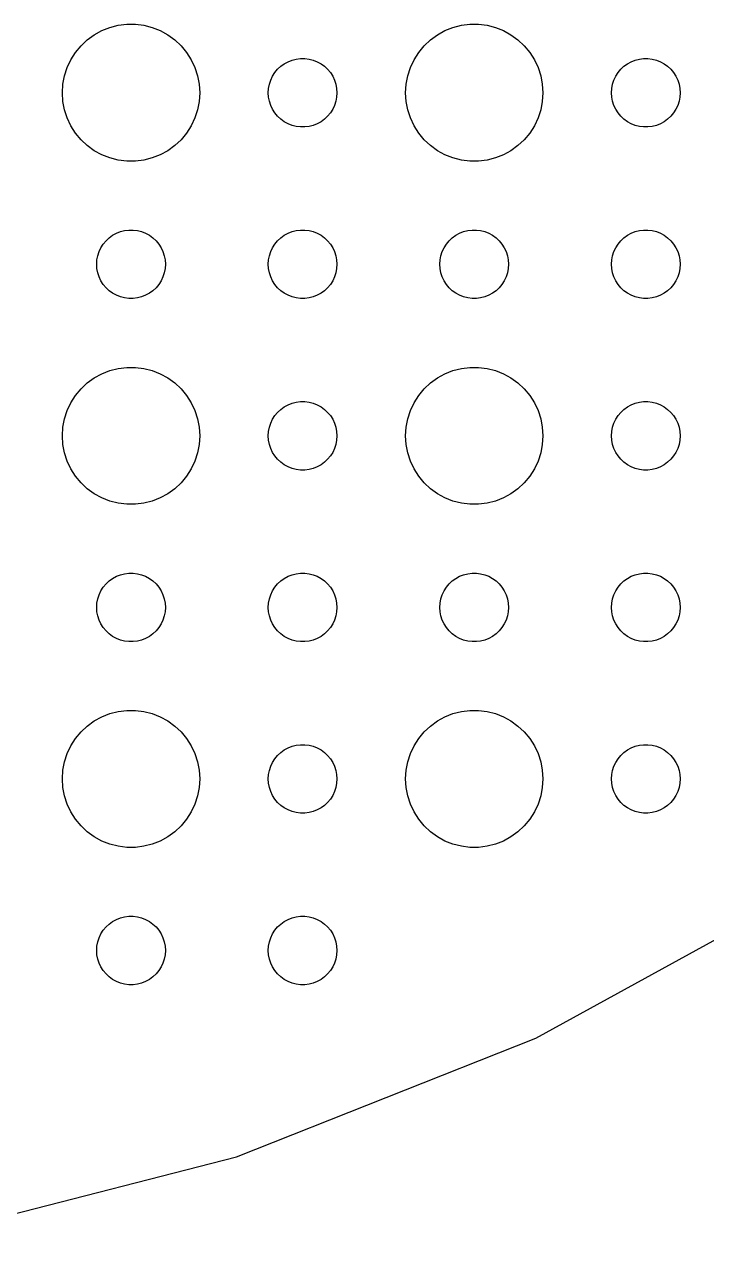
# Model space of a CAD drawing. Header units: metres. Extents: x -112 to 112, y -112 to 112.
# Drawn here: x 25.3 to 55.2, y -110 to -57 of the extents above; entities that cross this region are included whole.
import ezdxf

# ---------------------------------------------------------------- set-up
doc = ezdxf.new("R2010")
doc.units = ezdxf.units.M

msp = doc.modelspace()

# ---------------------------------------------------------------- linework, layer by layer
for p, q in [((28.7227, -57.2855), (29.0729, -57.1468)), ((29.0729, -57.1468), (29.4379, -57.0531)), ((29.4379, -57.0531), (29.8116, -57.0059)), ((29.8116, -57.0059), (30.1884, -57.0059)), ((30.1884, -57.0059), (30.5621, -57.0531)), ((30.5621, -57.0531), (30.927, -57.1468)), ((30.927, -57.1468), (31.2773, -57.2855)), ((43.7227, -57.2855), (44.0729, -57.1468)), ((44.0729, -57.1468), (44.4379, -57.0531)), ((44.4379, -57.0531), (44.8116, -57.0059)), ((44.8116, -57.0059), (45.1884, -57.0059)), ((45.1884, -57.0059), (45.5621, -57.0531)), ((45.5621, -57.0531), (45.927, -57.1468)), ((45.927, -57.1468), (46.2773, -57.2855)), ((27.8131, -57.9464), (28.0877, -57.6885)), ((28.0877, -57.6885), (28.3925, -57.467)), ((28.3925, -57.467), (28.7227, -57.2855)), ((31.2773, -57.2855), (31.6075, -57.467)), ((31.6075, -57.467), (31.9123, -57.6885)), ((31.9123, -57.6885), (32.1869, -57.9464)), ((42.8131, -57.9464), (43.0877, -57.6885)), ((43.0877, -57.6885), (43.3925, -57.467)), ((43.3925, -57.467), (43.7227, -57.2855)), ((46.2773, -57.2855), (46.6075, -57.467)), ((46.6075, -57.467), (46.9123, -57.6885)), ((46.9123, -57.6885), (47.1869, -57.9464)), ((27.3711, -58.5547), (27.5729, -58.2366)), ((27.5729, -58.2366), (27.8131, -57.9464)), ((32.1869, -57.9464), (32.427, -58.2366)), ((32.427, -58.2366), (32.6289, -58.5547)), ((42.3711, -58.5547), (42.5729, -58.2366)), ((42.5729, -58.2366), (42.8131, -57.9464)), ((47.1869, -57.9464), (47.427, -58.2366)), ((47.427, -58.2366), (47.6289, -58.5547)), ((27.2107, -58.8956), (27.3711, -58.5547)), ((32.6289, -58.5547), (32.7893, -58.8956)), ((36.5439, -58.8442), (36.6963, -58.7335)), ((36.6963, -58.7335), (36.8613, -58.6428)), ((36.8613, -58.6428), (37.0365, -58.5734)), ((37.0365, -58.5734), (37.2189, -58.5266)), ((37.2189, -58.5266), (37.4058, -58.503)), ((37.4058, -58.503), (37.5942, -58.503)), ((37.5942, -58.503), (37.7811, -58.5266)), ((37.7811, -58.5266), (37.9635, -58.5734)), ((37.9635, -58.5734), (38.1387, -58.6428)), ((38.1387, -58.6428), (38.3037, -58.7335)), ((38.3037, -58.7335), (38.4561, -58.8442)), ((42.2107, -58.8956), (42.3711, -58.5547)), ((47.6289, -58.5547), (47.7893, -58.8956)), ((51.5439, -58.8442), (51.6963, -58.7335)), ((51.6963, -58.7335), (51.8613, -58.6428)), ((51.8613, -58.6428), (52.0365, -58.5734)), ((52.0365, -58.5734), (52.2189, -58.5266)), ((52.2189, -58.5266), (52.4058, -58.503)), ((52.4058, -58.503), (52.5942, -58.503)), ((52.5942, -58.503), (52.7811, -58.5266)), ((52.7811, -58.5266), (52.9635, -58.5734)), ((52.9635, -58.5734), (53.1387, -58.6428)), ((53.1387, -58.6428), (53.3037, -58.7335)), ((53.3037, -58.7335), (53.4561, -58.8442)), ((27.0237, -59.624), (27.0942, -59.2539)), ((27.0942, -59.2539), (27.2107, -58.8956)), ((32.7893, -58.8956), (32.9057, -59.2539)), ((32.9057, -59.2539), (32.9763, -59.624)), ((36.1053, -59.4478), (36.1855, -59.2774)), ((36.1855, -59.2774), (36.2865, -59.1183)), ((36.2865, -59.1183), (36.4065, -58.9732)), ((36.4065, -58.9732), (36.5439, -58.8442)), ((38.4561, -58.8442), (38.5934, -58.9732)), ((38.5934, -58.9732), (38.7135, -59.1183)), ((38.7135, -59.1183), (38.8145, -59.2774)), ((38.8145, -59.2774), (38.8947, -59.4478)), ((42.0237, -59.624), (42.0942, -59.2539)), ((42.0942, -59.2539), (42.2107, -58.8956)), ((47.7893, -58.8956), (47.9057, -59.2539)), ((47.9057, -59.2539), (47.9763, -59.624)), ((51.1053, -59.4478), (51.1855, -59.2774)), ((51.1855, -59.2774), (51.2865, -59.1183)), ((51.2865, -59.1183), (51.4065, -58.9732)), ((51.4065, -58.9732), (51.5439, -58.8442)), ((53.4561, -58.8442), (53.5934, -58.9732)), ((53.5934, -58.9732), (53.7135, -59.1183)), ((53.7135, -59.1183), (53.8145, -59.2774)), ((53.8145, -59.2774), (53.8947, -59.4478)), ((27, -60), (27.0237, -59.624)), ((32.9763, -59.624), (33, -60)), ((36, -60), (36.0118, -59.812)), ((36.0118, -59.812), (36.0471, -59.627)), ((36.0471, -59.627), (36.1053, -59.4478)), ((38.8947, -59.4478), (38.9529, -59.627)), ((38.9529, -59.627), (38.9882, -59.812)), ((38.9882, -59.812), (39, -60)), ((42, -60), (42.0237, -59.624)), ((47.9763, -59.624), (48, -60)), ((51, -60), (51.0118, -59.812)), ((51.0118, -59.812), (51.0471, -59.627)), ((51.0471, -59.627), (51.1053, -59.4478)), ((53.8947, -59.4478), (53.9529, -59.627)), ((53.9529, -59.627), (53.9882, -59.812)), ((53.9882, -59.812), (54, -60)), ((27.0237, -60.376), (27, -60)), ((27.0942, -60.7461), (27.0237, -60.376)), ((32.9763, -60.376), (32.9057, -60.7461)), ((33, -60), (32.9763, -60.376)), ((36.0118, -60.188), (36, -60)), ((36.0471, -60.373), (36.0118, -60.188)), ((36.1053, -60.5522), (36.0471, -60.373)), ((38.9529, -60.373), (38.8947, -60.5522)), ((38.9882, -60.188), (38.9529, -60.373)), ((39, -60), (38.9882, -60.188)), ((42.0237, -60.376), (42, -60)), ((42.0942, -60.7461), (42.0237, -60.376)), ((47.9763, -60.376), (47.9057, -60.7461)), ((48, -60), (47.9763, -60.376)), ((51.0118, -60.188), (51, -60)), ((51.0471, -60.373), (51.0118, -60.188)), ((51.1053, -60.5522), (51.0471, -60.373)), ((53.9529, -60.373), (53.8947, -60.5522)), ((53.9882, -60.188), (53.9529, -60.373)), ((54, -60), (53.9882, -60.188)), ((27.2107, -61.1044), (27.0942, -60.7461)), ((32.9057, -60.7461), (32.7893, -61.1044)), ((36.1855, -60.7226), (36.1053, -60.5522)), ((36.2865, -60.8817), (36.1855, -60.7226)), ((36.4065, -61.0268), (36.2865, -60.8817)), ((38.7135, -60.8817), (38.5934, -61.0268)), ((38.8145, -60.7226), (38.7135, -60.8817)), ((38.8947, -60.5522), (38.8145, -60.7226)), ((42.2107, -61.1044), (42.0942, -60.7461)), ((47.9057, -60.7461), (47.7893, -61.1044)), ((51.1855, -60.7226), (51.1053, -60.5522)), ((51.2865, -60.8817), (51.1855, -60.7226)), ((51.4065, -61.0268), (51.2865, -60.8817)), ((53.7135, -60.8817), (53.5934, -61.0268)), ((53.8145, -60.7226), (53.7135, -60.8817)), ((53.8947, -60.5522), (53.8145, -60.7226)), ((27.3711, -61.4453), (27.2107, -61.1044)), ((27.5729, -61.7634), (27.3711, -61.4453)), ((32.6289, -61.4453), (32.427, -61.7634)), ((32.7893, -61.1044), (32.6289, -61.4453)), ((36.5439, -61.1558), (36.4065, -61.0268)), ((36.6963, -61.2665), (36.5439, -61.1558)), ((36.8613, -61.3572), (36.6963, -61.2665)), ((37.0365, -61.4266), (36.8613, -61.3572)), ((37.2189, -61.4734), (37.0365, -61.4266)), ((37.4058, -61.497), (37.2189, -61.4734)), ((37.7811, -61.4734), (37.5942, -61.497)), ((37.9635, -61.4266), (37.7811, -61.4734)), ((38.1387, -61.3572), (37.9635, -61.4266)), ((38.3037, -61.2665), (38.1387, -61.3572)), ((38.4561, -61.1558), (38.3037, -61.2665)), ((38.5934, -61.0268), (38.4561, -61.1558)), ((42.3711, -61.4453), (42.2107, -61.1044)), ((42.5729, -61.7634), (42.3711, -61.4453)), ((47.6289, -61.4453), (47.427, -61.7634)), ((47.7893, -61.1044), (47.6289, -61.4453)), ((51.5439, -61.1558), (51.4065, -61.0268)), ((51.6963, -61.2665), (51.5439, -61.1558)), ((51.8613, -61.3572), (51.6963, -61.2665)), ((52.0365, -61.4266), (51.8613, -61.3572)), ((52.2189, -61.4734), (52.0365, -61.4266)), ((52.4058, -61.497), (52.2189, -61.4734)), ((52.7811, -61.4734), (52.5942, -61.497)), ((52.9635, -61.4266), (52.7811, -61.4734)), ((53.1387, -61.3572), (52.9635, -61.4266)), ((53.3037, -61.2665), (53.1387, -61.3572)), ((53.4561, -61.1558), (53.3037, -61.2665)), ((53.5934, -61.0268), (53.4561, -61.1558)), ((27.8131, -62.0536), (27.5729, -61.7634)), ((32.427, -61.7634), (32.1869, -62.0536)), ((37.5942, -61.497), (37.4058, -61.497)), ((42.8131, -62.0536), (42.5729, -61.7634)), ((47.427, -61.7634), (47.1869, -62.0536)), ((52.5942, -61.497), (52.4058, -61.497)), ((28.0877, -62.3115), (27.8131, -62.0536)), ((28.3925, -62.533), (28.0877, -62.3115)), ((28.7227, -62.7145), (28.3925, -62.533)), ((31.6075, -62.533), (31.2773, -62.7145)), ((31.9123, -62.3115), (31.6075, -62.533)), ((32.1869, -62.0536), (31.9123, -62.3115)), ((43.0877, -62.3115), (42.8131, -62.0536)), ((43.3925, -62.533), (43.0877, -62.3115)), ((43.7227, -62.7145), (43.3925, -62.533)), ((46.6075, -62.533), (46.2773, -62.7145)), ((46.9123, -62.3115), (46.6075, -62.533)), ((47.1869, -62.0536), (46.9123, -62.3115)), ((29.0729, -62.8532), (28.7227, -62.7145)), ((29.4379, -62.9469), (29.0729, -62.8532)), ((29.8116, -62.9941), (29.4379, -62.9469)), ((30.1884, -62.9941), (29.8116, -62.9941)), ((30.5621, -62.9469), (30.1884, -62.9941)), ((30.927, -62.8532), (30.5621, -62.9469)), ((31.2773, -62.7145), (30.927, -62.8532)), ((44.0729, -62.8532), (43.7227, -62.7145)), ((44.4379, -62.9469), (44.0729, -62.8532)), ((44.8116, -62.9941), (44.4379, -62.9469)), ((45.1884, -62.9941), (44.8116, -62.9941)), ((45.5621, -62.9469), (45.1884, -62.9941)), ((45.927, -62.8532), (45.5621, -62.9469)), ((46.2773, -62.7145), (45.927, -62.8532)), ((29.0439, -66.3442), (29.1963, -66.2335)), ((29.1963, -66.2335), (29.3613, -66.1428)), ((29.3613, -66.1428), (29.5365, -66.0734)), ((29.5365, -66.0734), (29.7189, -66.0266)), ((29.7189, -66.0266), (29.9058, -66.003)), ((29.9058, -66.003), (30.0942, -66.003)), ((30.0942, -66.003), (30.2811, -66.0266)), ((30.2811, -66.0266), (30.4635, -66.0734)), ((30.4635, -66.0734), (30.6387, -66.1428)), ((30.6387, -66.1428), (30.8037, -66.2335)), ((30.8037, -66.2335), (30.9561, -66.3442)), ((36.5439, -66.3442), (36.6963, -66.2335)), ((36.6963, -66.2335), (36.8613, -66.1428)), ((36.8613, -66.1428), (37.0365, -66.0734)), ((37.0365, -66.0734), (37.2189, -66.0266)), ((37.2189, -66.0266), (37.4058, -66.003)), ((37.4058, -66.003), (37.5942, -66.003)), ((37.5942, -66.003), (37.7811, -66.0266)), ((37.7811, -66.0266), (37.9635, -66.0734)), ((37.9635, -66.0734), (38.1387, -66.1428)), ((38.1387, -66.1428), (38.3037, -66.2335)), ((38.3037, -66.2335), (38.4561, -66.3442)), ((44.0439, -66.3442), (44.1963, -66.2335)), ((44.1963, -66.2335), (44.3613, -66.1428)), ((44.3613, -66.1428), (44.5365, -66.0734)), ((44.5365, -66.0734), (44.7189, -66.0266)), ((44.7189, -66.0266), (44.9058, -66.003)), ((44.9058, -66.003), (45.0942, -66.003)), ((45.0942, -66.003), (45.2811, -66.0266)), ((45.2811, -66.0266), (45.4635, -66.0734)), ((45.4635, -66.0734), (45.6387, -66.1428)), ((45.6387, -66.1428), (45.8037, -66.2335)), ((45.8037, -66.2335), (45.9561, -66.3442)), ((51.5439, -66.3442), (51.6963, -66.2335)), ((51.6963, -66.2335), (51.8613, -66.1428)), ((51.8613, -66.1428), (52.0365, -66.0734)), ((52.0365, -66.0734), (52.2189, -66.0266)), ((52.2189, -66.0266), (52.4058, -66.003)), ((52.4058, -66.003), (52.5942, -66.003)), ((52.5942, -66.003), (52.7811, -66.0266)), ((52.7811, -66.0266), (52.9635, -66.0734)), ((52.9635, -66.0734), (53.1387, -66.1428)), ((53.1387, -66.1428), (53.3037, -66.2335)), ((53.3037, -66.2335), (53.4561, -66.3442)), ((28.6053, -66.9478), (28.6855, -66.7774)), ((28.6855, -66.7774), (28.7865, -66.6183)), ((28.7865, -66.6183), (28.9065, -66.4732)), ((28.9065, -66.4732), (29.0439, -66.3442)), ((30.9561, -66.3442), (31.0934, -66.4732)), ((31.0934, -66.4732), (31.2135, -66.6183)), ((31.2135, -66.6183), (31.3145, -66.7774)), ((31.3145, -66.7774), (31.3947, -66.9478)), ((36.1053, -66.9478), (36.1855, -66.7774)), ((36.1855, -66.7774), (36.2865, -66.6183)), ((36.2865, -66.6183), (36.4065, -66.4732)), ((36.4065, -66.4732), (36.5439, -66.3442)), ((38.4561, -66.3442), (38.5934, -66.4732)), ((38.5934, -66.4732), (38.7135, -66.6183)), ((38.7135, -66.6183), (38.8145, -66.7774)), ((38.8145, -66.7774), (38.8947, -66.9478)), ((43.6053, -66.9478), (43.6855, -66.7774)), ((43.6855, -66.7774), (43.7865, -66.6183)), ((43.7865, -66.6183), (43.9065, -66.4732)), ((43.9065, -66.4732), (44.0439, -66.3442)), ((45.9561, -66.3442), (46.0934, -66.4732)), ((46.0934, -66.4732), (46.2135, -66.6183)), ((46.2135, -66.6183), (46.3145, -66.7774)), ((46.3145, -66.7774), (46.3947, -66.9478)), ((51.1053, -66.9478), (51.1855, -66.7774)), ((51.1855, -66.7774), (51.2865, -66.6183)), ((51.2865, -66.6183), (51.4065, -66.4732)), ((51.4065, -66.4732), (51.5439, -66.3442)), ((53.4561, -66.3442), (53.5934, -66.4732)), ((53.5934, -66.4732), (53.7135, -66.6183)), ((53.7135, -66.6183), (53.8145, -66.7774)), ((53.8145, -66.7774), (53.8947, -66.9478)), ((28.5, -67.5), (28.5118, -67.312)), ((28.5118, -67.312), (28.5471, -67.127)), ((28.5471, -67.127), (28.6053, -66.9478)), ((31.3947, -66.9478), (31.4529, -67.127)), ((31.4529, -67.127), (31.4882, -67.312)), ((31.4882, -67.312), (31.5, -67.5)), ((36, -67.5), (36.0118, -67.312)), ((36.0118, -67.312), (36.0471, -67.127)), ((36.0471, -67.127), (36.1053, -66.9478)), ((38.8947, -66.9478), (38.9529, -67.127)), ((38.9529, -67.127), (38.9882, -67.312)), ((38.9882, -67.312), (39, -67.5)), ((43.5, -67.5), (43.5118, -67.312)), ((43.5118, -67.312), (43.5471, -67.127)), ((43.5471, -67.127), (43.6053, -66.9478)), ((46.3947, -66.9478), (46.4529, -67.127)), ((46.4529, -67.127), (46.4882, -67.312)), ((46.4882, -67.312), (46.5, -67.5)), ((51, -67.5), (51.0118, -67.312)), ((51.0118, -67.312), (51.0471, -67.127)), ((51.0471, -67.127), (51.1053, -66.9478)), ((53.8947, -66.9478), (53.9529, -67.127)), ((53.9529, -67.127), (53.9882, -67.312)), ((53.9882, -67.312), (54, -67.5)), ((28.5118, -67.688), (28.5, -67.5)), ((28.5471, -67.873), (28.5118, -67.688)), ((31.4882, -67.688), (31.4529, -67.873)), ((31.5, -67.5), (31.4882, -67.688)), ((36.0118, -67.688), (36, -67.5)), ((36.0471, -67.873), (36.0118, -67.688)), ((38.9882, -67.688), (38.9529, -67.873)), ((39, -67.5), (38.9882, -67.688)), ((43.5118, -67.688), (43.5, -67.5)), ((43.5471, -67.873), (43.5118, -67.688)), ((46.4882, -67.688), (46.4529, -67.873)), ((46.5, -67.5), (46.4882, -67.688)), ((51.0118, -67.688), (51, -67.5)), ((51.0471, -67.873), (51.0118, -67.688)), ((53.9882, -67.688), (53.9529, -67.873)), ((54, -67.5), (53.9882, -67.688)), ((28.6053, -68.0522), (28.5471, -67.873)), ((28.6855, -68.2226), (28.6053, -68.0522)), ((28.7865, -68.3817), (28.6855, -68.2226)), ((28.9065, -68.5268), (28.7865, -68.3817)), ((31.2135, -68.3817), (31.0934, -68.5268)), ((31.3145, -68.2226), (31.2135, -68.3817)), ((31.3947, -68.0522), (31.3145, -68.2226)), ((31.4529, -67.873), (31.3947, -68.0522)), ((36.1053, -68.0522), (36.0471, -67.873)), ((36.1855, -68.2226), (36.1053, -68.0522)), ((36.2865, -68.3817), (36.1855, -68.2226)), ((36.4065, -68.5268), (36.2865, -68.3817)), ((38.7135, -68.3817), (38.5934, -68.5268)), ((38.8145, -68.2226), (38.7135, -68.3817)), ((38.8947, -68.0522), (38.8145, -68.2226)), ((38.9529, -67.873), (38.8947, -68.0522)), ((43.6053, -68.0522), (43.5471, -67.873)), ((43.6855, -68.2226), (43.6053, -68.0522)), ((43.7865, -68.3817), (43.6855, -68.2226)), ((43.9065, -68.5268), (43.7865, -68.3817)), ((46.2135, -68.3817), (46.0934, -68.5268)), ((46.3145, -68.2226), (46.2135, -68.3817)), ((46.3947, -68.0522), (46.3145, -68.2226)), ((46.4529, -67.873), (46.3947, -68.0522)), ((51.1053, -68.0522), (51.0471, -67.873)), ((51.1855, -68.2226), (51.1053, -68.0522)), ((51.2865, -68.3817), (51.1855, -68.2226)), ((51.4065, -68.5268), (51.2865, -68.3817)), ((53.7135, -68.3817), (53.5934, -68.5268)), ((53.8145, -68.2226), (53.7135, -68.3817)), ((53.8947, -68.0522), (53.8145, -68.2226)), ((53.9529, -67.873), (53.8947, -68.0522)), ((29.0439, -68.6558), (28.9065, -68.5268)), ((29.1963, -68.7665), (29.0439, -68.6558)), ((29.3613, -68.8572), (29.1963, -68.7665)), ((29.5365, -68.9266), (29.3613, -68.8572)), ((30.6387, -68.8572), (30.4635, -68.9266)), ((30.8037, -68.7665), (30.6387, -68.8572)), ((30.9561, -68.6558), (30.8037, -68.7665)), ((31.0934, -68.5268), (30.9561, -68.6558)), ((36.5439, -68.6558), (36.4065, -68.5268)), ((36.6963, -68.7665), (36.5439, -68.6558)), ((36.8613, -68.8572), (36.6963, -68.7665)), ((37.0365, -68.9266), (36.8613, -68.8572)), ((38.1387, -68.8572), (37.9635, -68.9266)), ((38.3037, -68.7665), (38.1387, -68.8572)), ((38.4561, -68.6558), (38.3037, -68.7665)), ((38.5934, -68.5268), (38.4561, -68.6558)), ((44.0439, -68.6558), (43.9065, -68.5268)), ((44.1963, -68.7665), (44.0439, -68.6558)), ((44.3613, -68.8572), (44.1963, -68.7665)), ((44.5365, -68.9266), (44.3613, -68.8572)), ((45.6387, -68.8572), (45.4635, -68.9266)), ((45.8037, -68.7665), (45.6387, -68.8572)), ((45.9561, -68.6558), (45.8037, -68.7665)), ((46.0934, -68.5268), (45.9561, -68.6558)), ((51.5439, -68.6558), (51.4065, -68.5268)), ((51.6963, -68.7665), (51.5439, -68.6558)), ((51.8613, -68.8572), (51.6963, -68.7665)), ((52.0365, -68.9266), (51.8613, -68.8572)), ((53.1387, -68.8572), (52.9635, -68.9266)), ((53.3037, -68.7665), (53.1387, -68.8572)), ((53.4561, -68.6558), (53.3037, -68.7665)), ((53.5934, -68.5268), (53.4561, -68.6558)), ((29.7189, -68.9734), (29.5365, -68.9266)), ((29.9058, -68.997), (29.7189, -68.9734)), ((30.0942, -68.997), (29.9058, -68.997)), ((30.2811, -68.9734), (30.0942, -68.997)), ((30.4635, -68.9266), (30.2811, -68.9734)), ((37.2189, -68.9734), (37.0365, -68.9266)), ((37.4058, -68.997), (37.2189, -68.9734)), ((37.5942, -68.997), (37.4058, -68.997)), ((37.7811, -68.9734), (37.5942, -68.997)), ((37.9635, -68.9266), (37.7811, -68.9734)), ((44.7189, -68.9734), (44.5365, -68.9266)), ((44.9058, -68.997), (44.7189, -68.9734)), ((45.0942, -68.997), (44.9058, -68.997)), ((45.2811, -68.9734), (45.0942, -68.997)), ((45.4635, -68.9266), (45.2811, -68.9734)), ((52.2189, -68.9734), (52.0365, -68.9266)), ((52.4058, -68.997), (52.2189, -68.9734)), ((52.5942, -68.997), (52.4058, -68.997)), ((52.7811, -68.9734), (52.5942, -68.997)), ((52.9635, -68.9266), (52.7811, -68.9734)), ((29.0729, -72.1468), (29.4379, -72.0531)), ((29.4379, -72.0531), (29.8116, -72.0059)), ((29.8116, -72.0059), (30.1884, -72.0059)), ((30.1884, -72.0059), (30.5621, -72.0531)), ((30.5621, -72.0531), (30.927, -72.1468)), ((44.0729, -72.1468), (44.4379, -72.0531)), ((44.4379, -72.0531), (44.8116, -72.0059)), ((44.8116, -72.0059), (45.1884, -72.0059)), ((45.1884, -72.0059), (45.5621, -72.0531)), ((45.5621, -72.0531), (45.927, -72.1468)), ((28.0877, -72.6885), (28.3925, -72.467)), ((28.3925, -72.467), (28.7227, -72.2855)), ((28.7227, -72.2855), (29.0729, -72.1468)), ((30.927, -72.1468), (31.2773, -72.2855)), ((31.2773, -72.2855), (31.6075, -72.467)), ((31.6075, -72.467), (31.9123, -72.6885)), ((43.0877, -72.6885), (43.3925, -72.467)), ((43.3925, -72.467), (43.7227, -72.2855)), ((43.7227, -72.2855), (44.0729, -72.1468)), ((45.927, -72.1468), (46.2773, -72.2855)), ((46.2773, -72.2855), (46.6075, -72.467)), ((46.6075, -72.467), (46.9123, -72.6885)), ((27.5729, -73.2366), (27.8131, -72.9464)), ((27.8131, -72.9464), (28.0877, -72.6885)), ((31.9123, -72.6885), (32.1869, -72.9464)), ((32.1869, -72.9464), (32.427, -73.2366)), ((42.5729, -73.2366), (42.8131, -72.9464)), ((42.8131, -72.9464), (43.0877, -72.6885)), ((46.9123, -72.6885), (47.1869, -72.9464)), ((47.1869, -72.9464), (47.427, -73.2366)), ((27.2107, -73.8956), (27.3711, -73.5547)), ((27.3711, -73.5547), (27.5729, -73.2366)), ((32.427, -73.2366), (32.6289, -73.5547)), ((32.6289, -73.5547), (32.7893, -73.8956)), ((36.6963, -73.7335), (36.8613, -73.6428)), ((36.8613, -73.6428), (37.0365, -73.5734)), ((37.0365, -73.5734), (37.2189, -73.5266)), ((37.2189, -73.5266), (37.4058, -73.503)), ((37.4058, -73.503), (37.5942, -73.503)), ((37.5942, -73.503), (37.7811, -73.5266)), ((37.7811, -73.5266), (37.9635, -73.5734)), ((37.9635, -73.5734), (38.1387, -73.6428)), ((38.1387, -73.6428), (38.3037, -73.7335)), ((42.2107, -73.8956), (42.3711, -73.5547)), ((42.3711, -73.5547), (42.5729, -73.2366)), ((47.427, -73.2366), (47.6289, -73.5547)), ((47.6289, -73.5547), (47.7893, -73.8956)), ((51.6963, -73.7335), (51.8613, -73.6428)), ((51.8613, -73.6428), (52.0365, -73.5734)), ((52.0365, -73.5734), (52.2189, -73.5266)), ((52.2189, -73.5266), (52.4058, -73.503)), ((52.4058, -73.503), (52.5942, -73.503)), ((52.5942, -73.503), (52.7811, -73.5266)), ((52.7811, -73.5266), (52.9635, -73.5734)), ((52.9635, -73.5734), (53.1387, -73.6428)), ((53.1387, -73.6428), (53.3037, -73.7335)), ((27.0942, -74.2539), (27.2107, -73.8956)), ((32.7893, -73.8956), (32.9057, -74.2539)), ((36.1855, -74.2774), (36.2865, -74.1183)), ((36.2865, -74.1183), (36.4065, -73.9732)), ((36.4065, -73.9732), (36.5439, -73.8442)), ((36.5439, -73.8442), (36.6963, -73.7335)), ((38.3037, -73.7335), (38.4561, -73.8442)), ((38.4561, -73.8442), (38.5934, -73.9732)), ((38.5934, -73.9732), (38.7135, -74.1183)), ((38.7135, -74.1183), (38.8145, -74.2774)), ((42.0942, -74.2539), (42.2107, -73.8956)), ((47.7893, -73.8956), (47.9057, -74.2539)), ((51.1855, -74.2774), (51.2865, -74.1183)), ((51.2865, -74.1183), (51.4065, -73.9732)), ((51.4065, -73.9732), (51.5439, -73.8442)), ((51.5439, -73.8442), (51.6963, -73.7335)), ((53.3037, -73.7335), (53.4561, -73.8442)), ((53.4561, -73.8442), (53.5934, -73.9732)), ((53.5934, -73.9732), (53.7135, -74.1183)), ((53.7135, -74.1183), (53.8145, -74.2774)), ((27, -75), (27.0237, -74.624)), ((27.0237, -74.624), (27.0942, -74.2539)), ((32.9057, -74.2539), (32.9763, -74.624)), ((32.9763, -74.624), (33, -75)), ((36.0118, -74.812), (36.0471, -74.627)), ((36.0471, -74.627), (36.1053, -74.4478)), ((36.1053, -74.4478), (36.1855, -74.2774)), ((38.8145, -74.2774), (38.8947, -74.4478)), ((38.8947, -74.4478), (38.9529, -74.627)), ((38.9529, -74.627), (38.9882, -74.812)), ((42, -75), (42.0237, -74.624)), ((42.0237, -74.624), (42.0942, -74.2539)), ((47.9057, -74.2539), (47.9763, -74.624)), ((47.9763, -74.624), (48, -75)), ((51.0118, -74.812), (51.0471, -74.627)), ((51.0471, -74.627), (51.1053, -74.4478)), ((51.1053, -74.4478), (51.1855, -74.2774)), ((53.8145, -74.2774), (53.8947, -74.4478)), ((53.8947, -74.4478), (53.9529, -74.627)), ((53.9529, -74.627), (53.9882, -74.812)), ((27.0237, -75.376), (27, -75)), ((33, -75), (32.9763, -75.376)), ((36, -75), (36.0118, -74.812)), ((36.0118, -75.188), (36, -75)), ((36.0471, -75.373), (36.0118, -75.188)), ((38.9882, -75.188), (38.9529, -75.373)), ((38.9882, -74.812), (39, -75)), ((39, -75), (38.9882, -75.188)), ((42.0237, -75.376), (42, -75)), ((48, -75), (47.9763, -75.376)), ((51, -75), (51.0118, -74.812)), ((51.0118, -75.188), (51, -75)), ((51.0471, -75.373), (51.0118, -75.188)), ((53.9882, -75.188), (53.9529, -75.373)), ((53.9882, -74.812), (54, -75)), ((54, -75), (53.9882, -75.188)), ((27.0942, -75.7461), (27.0237, -75.376)), ((27.2107, -76.1044), (27.0942, -75.7461)), ((32.9057, -75.7461), (32.7893, -76.1044)), ((32.9763, -75.376), (32.9057, -75.7461)), ((36.1053, -75.5522), (36.0471, -75.373)), ((36.1855, -75.7226), (36.1053, -75.5522)), ((36.2865, -75.8817), (36.1855, -75.7226)), ((38.8145, -75.7226), (38.7135, -75.8817)), ((38.8947, -75.5522), (38.8145, -75.7226)), ((38.9529, -75.373), (38.8947, -75.5522)), ((42.0942, -75.7461), (42.0237, -75.376)), ((42.2107, -76.1044), (42.0942, -75.7461)), ((47.9057, -75.7461), (47.7893, -76.1044)), ((47.9763, -75.376), (47.9057, -75.7461)), ((51.1053, -75.5522), (51.0471, -75.373)), ((51.1855, -75.7226), (51.1053, -75.5522)), ((51.2865, -75.8817), (51.1855, -75.7226)), ((53.8145, -75.7226), (53.7135, -75.8817)), ((53.8947, -75.5522), (53.8145, -75.7226)), ((53.9529, -75.373), (53.8947, -75.5522)), ((27.3711, -76.4453), (27.2107, -76.1044)), ((32.7893, -76.1044), (32.6289, -76.4453)), ((36.4065, -76.0268), (36.2865, -75.8817)), ((36.5439, -76.1558), (36.4065, -76.0268)), ((36.6963, -76.2665), (36.5439, -76.1558)), ((36.8613, -76.3572), (36.6963, -76.2665)), ((38.3037, -76.2665), (38.1387, -76.3572)), ((38.4561, -76.1558), (38.3037, -76.2665)), ((38.5934, -76.0268), (38.4561, -76.1558)), ((38.7135, -75.8817), (38.5934, -76.0268)), ((42.3711, -76.4453), (42.2107, -76.1044)), ((47.7893, -76.1044), (47.6289, -76.4453)), ((51.4065, -76.0268), (51.2865, -75.8817)), ((51.5439, -76.1558), (51.4065, -76.0268)), ((51.6963, -76.2665), (51.5439, -76.1558)), ((51.8613, -76.3572), (51.6963, -76.2665)), ((53.3037, -76.2665), (53.1387, -76.3572)), ((53.4561, -76.1558), (53.3037, -76.2665)), ((53.5934, -76.0268), (53.4561, -76.1558)), ((53.7135, -75.8817), (53.5934, -76.0268)), ((27.5729, -76.7634), (27.3711, -76.4453)), ((27.8131, -77.0536), (27.5729, -76.7634)), ((32.427, -76.7634), (32.1869, -77.0536)), ((32.6289, -76.4453), (32.427, -76.7634)), ((37.0365, -76.4266), (36.8613, -76.3572)), ((37.2189, -76.4734), (37.0365, -76.4266)), ((37.4058, -76.497), (37.2189, -76.4734)), ((37.5942, -76.497), (37.4058, -76.497)), ((37.7811, -76.4734), (37.5942, -76.497)), ((37.9635, -76.4266), (37.7811, -76.4734)), ((38.1387, -76.3572), (37.9635, -76.4266)), ((42.5729, -76.7634), (42.3711, -76.4453)), ((42.8131, -77.0536), (42.5729, -76.7634)), ((47.427, -76.7634), (47.1869, -77.0536)), ((47.6289, -76.4453), (47.427, -76.7634)), ((52.0365, -76.4266), (51.8613, -76.3572)), ((52.2189, -76.4734), (52.0365, -76.4266)), ((52.4058, -76.497), (52.2189, -76.4734)), ((52.5942, -76.497), (52.4058, -76.497)), ((52.7811, -76.4734), (52.5942, -76.497)), ((52.9635, -76.4266), (52.7811, -76.4734)), ((53.1387, -76.3572), (52.9635, -76.4266)), ((28.0877, -77.3115), (27.8131, -77.0536)), ((28.3925, -77.533), (28.0877, -77.3115)), ((31.9123, -77.3115), (31.6075, -77.533)), ((32.1869, -77.0536), (31.9123, -77.3115)), ((43.0877, -77.3115), (42.8131, -77.0536)), ((43.3925, -77.533), (43.0877, -77.3115)), ((46.9123, -77.3115), (46.6075, -77.533)), ((47.1869, -77.0536), (46.9123, -77.3115)), ((28.7227, -77.7145), (28.3925, -77.533)), ((29.0729, -77.8532), (28.7227, -77.7145)), ((29.4379, -77.9469), (29.0729, -77.8532)), ((30.927, -77.8532), (30.5621, -77.9469)), ((31.2773, -77.7145), (30.927, -77.8532)), ((31.6075, -77.533), (31.2773, -77.7145)), ((43.7227, -77.7145), (43.3925, -77.533)), ((44.0729, -77.8532), (43.7227, -77.7145)), ((44.4379, -77.9469), (44.0729, -77.8532)), ((45.927, -77.8532), (45.5621, -77.9469)), ((46.2773, -77.7145), (45.927, -77.8532)), ((46.6075, -77.533), (46.2773, -77.7145)), ((29.8116, -77.9941), (29.4379, -77.9469)), ((30.1884, -77.9941), (29.8116, -77.9941)), ((30.5621, -77.9469), (30.1884, -77.9941)), ((44.8116, -77.9941), (44.4379, -77.9469)), ((45.1884, -77.9941), (44.8116, -77.9941)), ((45.5621, -77.9469), (45.1884, -77.9941)), ((29.3613, -81.1428), (29.5365, -81.0734)), ((29.5365, -81.0734), (29.7189, -81.0266)), ((29.7189, -81.0266), (29.9058, -81.003)), ((29.9058, -81.003), (30.0942, -81.003)), ((30.0942, -81.003), (30.2811, -81.0266)), ((30.2811, -81.0266), (30.4635, -81.0734)), ((30.4635, -81.0734), (30.6387, -81.1428)), ((36.8613, -81.1428), (37.0365, -81.0734)), ((37.0365, -81.0734), (37.2189, -81.0266)), ((37.2189, -81.0266), (37.4058, -81.003)), ((37.4058, -81.003), (37.5942, -81.003)), ((37.5942, -81.003), (37.7811, -81.0266)), ((37.7811, -81.0266), (37.9635, -81.0734)), ((37.9635, -81.0734), (38.1387, -81.1428)), ((44.3613, -81.1428), (44.5365, -81.0734)), ((44.5365, -81.0734), (44.7189, -81.0266)), ((44.7189, -81.0266), (44.9058, -81.003)), ((44.9058, -81.003), (45.0942, -81.003)), ((45.0942, -81.003), (45.2811, -81.0266)), ((45.2811, -81.0266), (45.4635, -81.0734)), ((45.4635, -81.0734), (45.6387, -81.1428)), ((51.8613, -81.1428), (52.0365, -81.0734)), ((52.0365, -81.0734), (52.2189, -81.0266)), ((52.2189, -81.0266), (52.4058, -81.003)), ((52.4058, -81.003), (52.5942, -81.003)), ((52.5942, -81.003), (52.7811, -81.0266)), ((52.7811, -81.0266), (52.9635, -81.0734)), ((52.9635, -81.0734), (53.1387, -81.1428)), ((28.6855, -81.7774), (28.7865, -81.6183)), ((28.7865, -81.6183), (28.9065, -81.4732)), ((28.9065, -81.4732), (29.0439, -81.3442)), ((29.0439, -81.3442), (29.1963, -81.2335)), ((29.1963, -81.2335), (29.3613, -81.1428)), ((30.6387, -81.1428), (30.8037, -81.2335)), ((30.8037, -81.2335), (30.9561, -81.3442)), ((30.9561, -81.3442), (31.0934, -81.4732)), ((31.0934, -81.4732), (31.2135, -81.6183)), ((31.2135, -81.6183), (31.3145, -81.7774)), ((36.1855, -81.7774), (36.2865, -81.6183)), ((36.2865, -81.6183), (36.4065, -81.4732)), ((36.4065, -81.4732), (36.5439, -81.3442)), ((36.5439, -81.3442), (36.6963, -81.2335)), ((36.6963, -81.2335), (36.8613, -81.1428)), ((38.1387, -81.1428), (38.3037, -81.2335)), ((38.3037, -81.2335), (38.4561, -81.3442)), ((38.4561, -81.3442), (38.5934, -81.4732)), ((38.5934, -81.4732), (38.7135, -81.6183)), ((38.7135, -81.6183), (38.8145, -81.7774)), ((43.6855, -81.7774), (43.7865, -81.6183)), ((43.7865, -81.6183), (43.9065, -81.4732)), ((43.9065, -81.4732), (44.0439, -81.3442)), ((44.0439, -81.3442), (44.1963, -81.2335)), ((44.1963, -81.2335), (44.3613, -81.1428)), ((45.6387, -81.1428), (45.8037, -81.2335)), ((45.8037, -81.2335), (45.9561, -81.3442)), ((45.9561, -81.3442), (46.0934, -81.4732)), ((46.0934, -81.4732), (46.2135, -81.6183)), ((46.2135, -81.6183), (46.3145, -81.7774)), ((51.1855, -81.7774), (51.2865, -81.6183)), ((51.2865, -81.6183), (51.4065, -81.4732)), ((51.4065, -81.4732), (51.5439, -81.3442)), ((51.5439, -81.3442), (51.6963, -81.2335)), ((51.6963, -81.2335), (51.8613, -81.1428)), ((53.1387, -81.1428), (53.3037, -81.2335)), ((53.3037, -81.2335), (53.4561, -81.3442)), ((53.4561, -81.3442), (53.5934, -81.4732)), ((53.5934, -81.4732), (53.7135, -81.6183)), ((53.7135, -81.6183), (53.8145, -81.7774)), ((28.5118, -82.312), (28.5471, -82.127)), ((28.5471, -82.127), (28.6053, -81.9478)), ((28.6053, -81.9478), (28.6855, -81.7774)), ((31.3145, -81.7774), (31.3947, -81.9478)), ((31.3947, -81.9478), (31.4529, -82.127)), ((31.4529, -82.127), (31.4882, -82.312)), ((36.0118, -82.312), (36.0471, -82.127)), ((36.0471, -82.127), (36.1053, -81.9478)), ((36.1053, -81.9478), (36.1855, -81.7774)), ((38.8145, -81.7774), (38.8947, -81.9478)), ((38.8947, -81.9478), (38.9529, -82.127)), ((38.9529, -82.127), (38.9882, -82.312)), ((43.5118, -82.312), (43.5471, -82.127)), ((43.5471, -82.127), (43.6053, -81.9478)), ((43.6053, -81.9478), (43.6855, -81.7774)), ((46.3145, -81.7774), (46.3947, -81.9478)), ((46.3947, -81.9478), (46.4529, -82.127)), ((46.4529, -82.127), (46.4882, -82.312)), ((51.0118, -82.312), (51.0471, -82.127)), ((51.0471, -82.127), (51.1053, -81.9478)), ((51.1053, -81.9478), (51.1855, -81.7774)), ((53.8145, -81.7774), (53.8947, -81.9478)), ((53.8947, -81.9478), (53.9529, -82.127)), ((53.9529, -82.127), (53.9882, -82.312)), ((28.5, -82.5), (28.5118, -82.312)), ((28.5118, -82.688), (28.5, -82.5)), ((28.5471, -82.873), (28.5118, -82.688)), ((31.4882, -82.688), (31.4529, -82.873)), ((31.4882, -82.312), (31.5, -82.5)), ((31.5, -82.5), (31.4882, -82.688)), ((36, -82.5), (36.0118, -82.312)), ((36.0118, -82.688), (36, -82.5)), ((36.0471, -82.873), (36.0118, -82.688)), ((38.9882, -82.688), (38.9529, -82.873)), ((38.9882, -82.312), (39, -82.5)), ((39, -82.5), (38.9882, -82.688)), ((43.5, -82.5), (43.5118, -82.312)), ((43.5118, -82.688), (43.5, -82.5)), ((43.5471, -82.873), (43.5118, -82.688)), ((46.4882, -82.688), (46.4529, -82.873)), ((46.4882, -82.312), (46.5, -82.5)), ((46.5, -82.5), (46.4882, -82.688)), ((51, -82.5), (51.0118, -82.312)), ((51.0118, -82.688), (51, -82.5)), ((51.0471, -82.873), (51.0118, -82.688)), ((53.9882, -82.688), (53.9529, -82.873)), ((53.9882, -82.312), (54, -82.5)), ((54, -82.5), (53.9882, -82.688)), ((28.6053, -83.0522), (28.5471, -82.873)), ((28.6855, -83.2226), (28.6053, -83.0522)), ((28.7865, -83.3817), (28.6855, -83.2226)), ((31.3145, -83.2226), (31.2135, -83.3817)), ((31.3947, -83.0522), (31.3145, -83.2226)), ((31.4529, -82.873), (31.3947, -83.0522)), ((36.1053, -83.0522), (36.0471, -82.873)), ((36.1855, -83.2226), (36.1053, -83.0522)), ((36.2865, -83.3817), (36.1855, -83.2226)), ((38.8145, -83.2226), (38.7135, -83.3817)), ((38.8947, -83.0522), (38.8145, -83.2226)), ((38.9529, -82.873), (38.8947, -83.0522)), ((43.6053, -83.0522), (43.5471, -82.873)), ((43.6855, -83.2226), (43.6053, -83.0522)), ((43.7865, -83.3817), (43.6855, -83.2226)), ((46.3145, -83.2226), (46.2135, -83.3817)), ((46.3947, -83.0522), (46.3145, -83.2226)), ((46.4529, -82.873), (46.3947, -83.0522)), ((51.1053, -83.0522), (51.0471, -82.873)), ((51.1855, -83.2226), (51.1053, -83.0522)), ((51.2865, -83.3817), (51.1855, -83.2226)), ((53.8145, -83.2226), (53.7135, -83.3817)), ((53.8947, -83.0522), (53.8145, -83.2226)), ((53.9529, -82.873), (53.8947, -83.0522)), ((28.9065, -83.5268), (28.7865, -83.3817)), ((29.0439, -83.6558), (28.9065, -83.5268)), ((29.1963, -83.7665), (29.0439, -83.6558)), ((30.9561, -83.6558), (30.8037, -83.7665)), ((31.0934, -83.5268), (30.9561, -83.6558)), ((31.2135, -83.3817), (31.0934, -83.5268)), ((36.4065, -83.5268), (36.2865, -83.3817)), ((36.5439, -83.6558), (36.4065, -83.5268)), ((36.6963, -83.7665), (36.5439, -83.6558)), ((38.4561, -83.6558), (38.3037, -83.7665)), ((38.5934, -83.5268), (38.4561, -83.6558)), ((38.7135, -83.3817), (38.5934, -83.5268)), ((43.9065, -83.5268), (43.7865, -83.3817)), ((44.0439, -83.6558), (43.9065, -83.5268)), ((44.1963, -83.7665), (44.0439, -83.6558)), ((45.9561, -83.6558), (45.8037, -83.7665)), ((46.0934, -83.5268), (45.9561, -83.6558)), ((46.2135, -83.3817), (46.0934, -83.5268)), ((51.4065, -83.5268), (51.2865, -83.3817)), ((51.5439, -83.6558), (51.4065, -83.5268)), ((51.6963, -83.7665), (51.5439, -83.6558)), ((53.4561, -83.6558), (53.3037, -83.7665)), ((53.5934, -83.5268), (53.4561, -83.6558)), ((53.7135, -83.3817), (53.5934, -83.5268)), ((29.3613, -83.8572), (29.1963, -83.7665)), ((29.5365, -83.9266), (29.3613, -83.8572)), ((29.7189, -83.9734), (29.5365, -83.9266)), ((29.9058, -83.997), (29.7189, -83.9734)), ((30.0942, -83.997), (29.9058, -83.997)), ((30.2811, -83.9734), (30.0942, -83.997)), ((30.4635, -83.9266), (30.2811, -83.9734)), ((30.6387, -83.8572), (30.4635, -83.9266)), ((30.8037, -83.7665), (30.6387, -83.8572)), ((36.8613, -83.8572), (36.6963, -83.7665)), ((37.0365, -83.9266), (36.8613, -83.8572)), ((37.2189, -83.9734), (37.0365, -83.9266)), ((37.4058, -83.997), (37.2189, -83.9734)), ((37.5942, -83.997), (37.4058, -83.997)), ((37.7811, -83.9734), (37.5942, -83.997)), ((37.9635, -83.9266), (37.7811, -83.9734)), ((38.1387, -83.8572), (37.9635, -83.9266)), ((38.3037, -83.7665), (38.1387, -83.8572)), ((44.3613, -83.8572), (44.1963, -83.7665)), ((44.5365, -83.9266), (44.3613, -83.8572)), ((44.7189, -83.9734), (44.5365, -83.9266)), ((44.9058, -83.997), (44.7189, -83.9734)), ((45.0942, -83.997), (44.9058, -83.997)), ((45.2811, -83.9734), (45.0942, -83.997)), ((45.4635, -83.9266), (45.2811, -83.9734)), ((45.6387, -83.8572), (45.4635, -83.9266)), ((45.8037, -83.7665), (45.6387, -83.8572)), ((51.8613, -83.8572), (51.6963, -83.7665)), ((52.0365, -83.9266), (51.8613, -83.8572)), ((52.2189, -83.9734), (52.0365, -83.9266)), ((52.4058, -83.997), (52.2189, -83.9734)), ((52.5942, -83.997), (52.4058, -83.997)), ((52.7811, -83.9734), (52.5942, -83.997)), ((52.9635, -83.9266), (52.7811, -83.9734)), ((53.1387, -83.8572), (52.9635, -83.9266)), ((53.3037, -83.7665), (53.1387, -83.8572)), ((28.3925, -87.467), (28.7227, -87.2855)), ((28.7227, -87.2855), (29.0729, -87.1468)), ((29.0729, -87.1468), (29.4379, -87.0531)), ((29.4379, -87.0531), (29.8116, -87.0059)), ((29.8116, -87.0059), (30.1884, -87.0059)), ((30.1884, -87.0059), (30.5621, -87.0531)), ((30.5621, -87.0531), (30.927, -87.1468)), ((30.927, -87.1468), (31.2773, -87.2855)), ((31.2773, -87.2855), (31.6075, -87.467)), ((43.3925, -87.467), (43.7227, -87.2855)), ((43.7227, -87.2855), (44.0729, -87.1468)), ((44.0729, -87.1468), (44.4379, -87.0531)), ((44.4379, -87.0531), (44.8116, -87.0059)), ((44.8116, -87.0059), (45.1884, -87.0059)), ((45.1884, -87.0059), (45.5621, -87.0531)), ((45.5621, -87.0531), (45.927, -87.1468)), ((45.927, -87.1468), (46.2773, -87.2855)), ((46.2773, -87.2855), (46.6075, -87.467)), ((27.5729, -88.2366), (27.8131, -87.9464)), ((27.8131, -87.9464), (28.0877, -87.6885)), ((28.0877, -87.6885), (28.3925, -87.467)), ((31.6075, -87.467), (31.9123, -87.6885)), ((31.9123, -87.6885), (32.1869, -87.9464)), ((32.1869, -87.9464), (32.427, -88.2366)), ((42.5729, -88.2366), (42.8131, -87.9464)), ((42.8131, -87.9464), (43.0877, -87.6885)), ((43.0877, -87.6885), (43.3925, -87.467)), ((46.6075, -87.467), (46.9123, -87.6885)), ((46.9123, -87.6885), (47.1869, -87.9464)), ((47.1869, -87.9464), (47.427, -88.2366)), ((27.3711, -88.5547), (27.5729, -88.2366)), ((32.427, -88.2366), (32.6289, -88.5547)), ((37.0365, -88.5734), (37.2189, -88.5266)), ((37.2189, -88.5266), (37.4058, -88.503)), ((37.4058, -88.503), (37.5942, -88.503)), ((37.5942, -88.503), (37.7811, -88.5266)), ((37.7811, -88.5266), (37.9635, -88.5734)), ((42.3711, -88.5547), (42.5729, -88.2366)), ((47.427, -88.2366), (47.6289, -88.5547)), ((52.0365, -88.5734), (52.2189, -88.5266)), ((52.2189, -88.5266), (52.4058, -88.503)), ((52.4058, -88.503), (52.5942, -88.503)), ((52.5942, -88.503), (52.7811, -88.5266)), ((52.7811, -88.5266), (52.9635, -88.5734)), ((27.0942, -89.2539), (27.2107, -88.8956)), ((27.2107, -88.8956), (27.3711, -88.5547)), ((32.6289, -88.5547), (32.7893, -88.8956)), ((32.7893, -88.8956), (32.9057, -89.2539)), ((36.2865, -89.1183), (36.4065, -88.9732)), ((36.4065, -88.9732), (36.5439, -88.8442)), ((36.5439, -88.8442), (36.6963, -88.7335)), ((36.6963, -88.7335), (36.8613, -88.6428)), ((36.8613, -88.6428), (37.0365, -88.5734)), ((37.9635, -88.5734), (38.1387, -88.6428)), ((38.1387, -88.6428), (38.3037, -88.7335)), ((38.3037, -88.7335), (38.4561, -88.8442)), ((38.4561, -88.8442), (38.5934, -88.9732)), ((38.5934, -88.9732), (38.7135, -89.1183)), ((42.0942, -89.2539), (42.2107, -88.8956)), ((42.2107, -88.8956), (42.3711, -88.5547)), ((47.6289, -88.5547), (47.7893, -88.8956)), ((47.7893, -88.8956), (47.9057, -89.2539)), ((51.2865, -89.1183), (51.4065, -88.9732)), ((51.4065, -88.9732), (51.5439, -88.8442)), ((51.5439, -88.8442), (51.6963, -88.7335)), ((51.6963, -88.7335), (51.8613, -88.6428)), ((51.8613, -88.6428), (52.0365, -88.5734)), ((52.9635, -88.5734), (53.1387, -88.6428)), ((53.1387, -88.6428), (53.3037, -88.7335)), ((53.3037, -88.7335), (53.4561, -88.8442)), ((53.4561, -88.8442), (53.5934, -88.9732)), ((53.5934, -88.9732), (53.7135, -89.1183)), ((27.0237, -89.624), (27.0942, -89.2539)), ((32.9057, -89.2539), (32.9763, -89.624)), ((36.0471, -89.627), (36.1053, -89.4478)), ((36.1053, -89.4478), (36.1855, -89.2774)), ((36.1855, -89.2774), (36.2865, -89.1183)), ((38.7135, -89.1183), (38.8145, -89.2774)), ((38.8145, -89.2774), (38.8947, -89.4478)), ((38.8947, -89.4478), (38.9529, -89.627)), ((42.0237, -89.624), (42.0942, -89.2539)), ((47.9057, -89.2539), (47.9763, -89.624)), ((51.0471, -89.627), (51.1053, -89.4478)), ((51.1053, -89.4478), (51.1855, -89.2774)), ((51.1855, -89.2774), (51.2865, -89.1183)), ((53.7135, -89.1183), (53.8145, -89.2774)), ((53.8145, -89.2774), (53.8947, -89.4478)), ((53.8947, -89.4478), (53.9529, -89.627)), ((27, -90), (27.0237, -89.624)), ((27.0237, -90.376), (27, -90)), ((32.9763, -89.624), (33, -90)), ((33, -90), (32.9763, -90.376)), ((36, -90), (36.0118, -89.812)), ((36.0118, -90.188), (36, -90)), ((36.0118, -89.812), (36.0471, -89.627)), ((38.9529, -89.627), (38.9882, -89.812)), ((38.9882, -89.812), (39, -90)), ((39, -90), (38.9882, -90.188)), ((42, -90), (42.0237, -89.624)), ((42.0237, -90.376), (42, -90)), ((47.9763, -89.624), (48, -90)), ((48, -90), (47.9763, -90.376)), ((51, -90), (51.0118, -89.812)), ((51.0118, -90.188), (51, -90)), ((51.0118, -89.812), (51.0471, -89.627)), ((53.9529, -89.627), (53.9882, -89.812)), ((53.9882, -89.812), (54, -90)), ((54, -90), (53.9882, -90.188)), ((27.0942, -90.7461), (27.0237, -90.376)), ((32.9763, -90.376), (32.9057, -90.7461)), ((36.0471, -90.373), (36.0118, -90.188)), ((36.1053, -90.5522), (36.0471, -90.373)), ((36.1855, -90.7226), (36.1053, -90.5522)), ((38.8947, -90.5522), (38.8145, -90.7226)), ((38.9529, -90.373), (38.8947, -90.5522)), ((38.9882, -90.188), (38.9529, -90.373)), ((42.0942, -90.7461), (42.0237, -90.376)), ((47.9763, -90.376), (47.9057, -90.7461)), ((51.0471, -90.373), (51.0118, -90.188)), ((51.1053, -90.5522), (51.0471, -90.373)), ((51.1855, -90.7226), (51.1053, -90.5522)), ((53.8947, -90.5522), (53.8145, -90.7226)), ((53.9529, -90.373), (53.8947, -90.5522)), ((53.9882, -90.188), (53.9529, -90.373)), ((27.2107, -91.1044), (27.0942, -90.7461)), ((27.3711, -91.4453), (27.2107, -91.1044)), ((32.7893, -91.1044), (32.6289, -91.4453)), ((32.9057, -90.7461), (32.7893, -91.1044)), ((36.2865, -90.8817), (36.1855, -90.7226)), ((36.4065, -91.0268), (36.2865, -90.8817)), ((36.5439, -91.1558), (36.4065, -91.0268)), ((36.6963, -91.2665), (36.5439, -91.1558)), ((38.4561, -91.1558), (38.3037, -91.2665)), ((38.5934, -91.0268), (38.4561, -91.1558)), ((38.7135, -90.8817), (38.5934, -91.0268)), ((38.8145, -90.7226), (38.7135, -90.8817)), ((42.2107, -91.1044), (42.0942, -90.7461)), ((42.3711, -91.4453), (42.2107, -91.1044)), ((47.7893, -91.1044), (47.6289, -91.4453)), ((47.9057, -90.7461), (47.7893, -91.1044)), ((51.2865, -90.8817), (51.1855, -90.7226)), ((51.4065, -91.0268), (51.2865, -90.8817)), ((51.5439, -91.1558), (51.4065, -91.0268)), ((51.6963, -91.2665), (51.5439, -91.1558)), ((53.4561, -91.1558), (53.3037, -91.2665)), ((53.5934, -91.0268), (53.4561, -91.1558)), ((53.7135, -90.8817), (53.5934, -91.0268)), ((53.8145, -90.7226), (53.7135, -90.8817)), ((27.5729, -91.7634), (27.3711, -91.4453)), ((32.6289, -91.4453), (32.427, -91.7634)), ((36.8613, -91.3572), (36.6963, -91.2665)), ((37.0365, -91.4266), (36.8613, -91.3572)), ((37.2189, -91.4734), (37.0365, -91.4266)), ((37.4058, -91.497), (37.2189, -91.4734)), ((37.5942, -91.497), (37.4058, -91.497)), ((37.7811, -91.4734), (37.5942, -91.497)), ((37.9635, -91.4266), (37.7811, -91.4734)), ((38.1387, -91.3572), (37.9635, -91.4266)), ((38.3037, -91.2665), (38.1387, -91.3572)), ((42.5729, -91.7634), (42.3711, -91.4453)), ((47.6289, -91.4453), (47.427, -91.7634)), ((51.8613, -91.3572), (51.6963, -91.2665)), ((52.0365, -91.4266), (51.8613, -91.3572)), ((52.2189, -91.4734), (52.0365, -91.4266)), ((52.4058, -91.497), (52.2189, -91.4734)), ((52.5942, -91.497), (52.4058, -91.497)), ((52.7811, -91.4734), (52.5942, -91.497)), ((52.9635, -91.4266), (52.7811, -91.4734)), ((53.1387, -91.3572), (52.9635, -91.4266)), ((53.3037, -91.2665), (53.1387, -91.3572)), ((27.8131, -92.0536), (27.5729, -91.7634)), ((28.0877, -92.3115), (27.8131, -92.0536)), ((32.1869, -92.0536), (31.9123, -92.3115)), ((32.427, -91.7634), (32.1869, -92.0536)), ((42.8131, -92.0536), (42.5729, -91.7634)), ((43.0877, -92.3115), (42.8131, -92.0536)), ((47.1869, -92.0536), (46.9123, -92.3115)), ((47.427, -91.7634), (47.1869, -92.0536)), ((28.3925, -92.533), (28.0877, -92.3115)), ((28.7227, -92.7145), (28.3925, -92.533)), ((29.0729, -92.8532), (28.7227, -92.7145)), ((31.2773, -92.7145), (30.927, -92.8532)), ((31.6075, -92.533), (31.2773, -92.7145)), ((31.9123, -92.3115), (31.6075, -92.533)), ((43.3925, -92.533), (43.0877, -92.3115)), ((43.7227, -92.7145), (43.3925, -92.533)), ((44.0729, -92.8532), (43.7227, -92.7145)), ((46.2773, -92.7145), (45.927, -92.8532)), ((46.6075, -92.533), (46.2773, -92.7145)), ((46.9123, -92.3115), (46.6075, -92.533)), ((29.4379, -92.9469), (29.0729, -92.8532)), ((29.8116, -92.9941), (29.4379, -92.9469)), ((30.1884, -92.9941), (29.8116, -92.9941)), ((30.5621, -92.9469), (30.1884, -92.9941)), ((30.927, -92.8532), (30.5621, -92.9469)), ((44.4379, -92.9469), (44.0729, -92.8532)), ((44.8116, -92.9941), (44.4379, -92.9469)), ((45.1884, -92.9941), (44.8116, -92.9941)), ((45.5621, -92.9469), (45.1884, -92.9941)), ((45.927, -92.8532), (45.5621, -92.9469)), ((47.6873, -101.341), (60.0126, -94.5647)), ((28.7865, -96.6183), (28.9065, -96.4732)), ((28.9065, -96.4732), (29.0439, -96.3442)), ((29.0439, -96.3442), (29.1963, -96.2335)), ((29.1963, -96.2335), (29.3613, -96.1428)), ((29.3613, -96.1428), (29.5365, -96.0734)), ((29.5365, -96.0734), (29.7189, -96.0266)), ((29.7189, -96.0266), (29.9058, -96.003)), ((29.9058, -96.003), (30.0942, -96.003)), ((30.0942, -96.003), (30.2811, -96.0266)), ((30.2811, -96.0266), (30.4635, -96.0734)), ((30.4635, -96.0734), (30.6387, -96.1428)), ((30.6387, -96.1428), (30.8037, -96.2335)), ((30.8037, -96.2335), (30.9561, -96.3442)), ((30.9561, -96.3442), (31.0934, -96.4732)), ((31.0934, -96.4732), (31.2135, -96.6183)), ((36.2865, -96.6183), (36.4065, -96.4732)), ((36.4065, -96.4732), (36.5439, -96.3442)), ((36.5439, -96.3442), (36.6963, -96.2335)), ((36.6963, -96.2335), (36.8613, -96.1428)), ((36.8613, -96.1428), (37.0365, -96.0734)), ((37.0365, -96.0734), (37.2189, -96.0266)), ((37.2189, -96.0266), (37.4058, -96.003)), ((37.4058, -96.003), (37.5942, -96.003)), ((37.5942, -96.003), (37.7811, -96.0266)), ((37.7811, -96.0266), (37.9635, -96.0734)), ((37.9635, -96.0734), (38.1387, -96.1428)), ((38.1387, -96.1428), (38.3037, -96.2335)), ((38.3037, -96.2335), (38.4561, -96.3442)), ((38.4561, -96.3442), (38.5934, -96.4732)), ((38.5934, -96.4732), (38.7135, -96.6183)), ((28.5471, -97.127), (28.6053, -96.9478)), ((28.6053, -96.9478), (28.6855, -96.7774)), ((28.6855, -96.7774), (28.7865, -96.6183)), ((31.2135, -96.6183), (31.3145, -96.7774)), ((31.3145, -96.7774), (31.3947, -96.9478)), ((31.3947, -96.9478), (31.4529, -97.127)), ((36.0471, -97.127), (36.1053, -96.9478)), ((36.1053, -96.9478), (36.1855, -96.7774)), ((36.1855, -96.7774), (36.2865, -96.6183)), ((38.7135, -96.6183), (38.8145, -96.7774)), ((38.8145, -96.7774), (38.8947, -96.9478)), ((38.8947, -96.9478), (38.9529, -97.127)), ((28.5, -97.5), (28.5118, -97.312)), ((28.5118, -97.688), (28.5, -97.5)), ((28.5118, -97.312), (28.5471, -97.127)), ((31.4529, -97.127), (31.4882, -97.312)), ((31.4882, -97.312), (31.5, -97.5)), ((31.5, -97.5), (31.4882, -97.688)), ((36, -97.5), (36.0118, -97.312)), ((36.0118, -97.688), (36, -97.5)), ((36.0118, -97.312), (36.0471, -97.127)), ((38.9529, -97.127), (38.9882, -97.312)), ((38.9882, -97.312), (39, -97.5)), ((39, -97.5), (38.9882, -97.688)), ((28.5471, -97.873), (28.5118, -97.688)), ((28.6053, -98.0522), (28.5471, -97.873)), ((28.6855, -98.2226), (28.6053, -98.0522)), ((31.3947, -98.0522), (31.3145, -98.2226)), ((31.4529, -97.873), (31.3947, -98.0522)), ((31.4882, -97.688), (31.4529, -97.873)), ((36.0471, -97.873), (36.0118, -97.688)), ((36.1053, -98.0522), (36.0471, -97.873)), ((36.1855, -98.2226), (36.1053, -98.0522)), ((38.8947, -98.0522), (38.8145, -98.2226)), ((38.9529, -97.873), (38.8947, -98.0522)), ((38.9882, -97.688), (38.9529, -97.873)), ((28.7865, -98.3817), (28.6855, -98.2226)), ((28.9065, -98.5268), (28.7865, -98.3817)), ((29.0439, -98.6558), (28.9065, -98.5268)), ((31.0934, -98.5268), (30.9561, -98.6558)), ((31.2135, -98.3817), (31.0934, -98.5268)), ((31.3145, -98.2226), (31.2135, -98.3817)), ((36.2865, -98.3817), (36.1855, -98.2226)), ((36.4065, -98.5268), (36.2865, -98.3817)), ((36.5439, -98.6558), (36.4065, -98.5268)), ((38.5934, -98.5268), (38.4561, -98.6558)), ((38.7135, -98.3817), (38.5934, -98.5268)), ((38.8145, -98.2226), (38.7135, -98.3817)), ((29.1963, -98.7665), (29.0439, -98.6558)), ((29.3613, -98.8572), (29.1963, -98.7665)), ((29.5365, -98.9266), (29.3613, -98.8572)), ((29.7189, -98.9734), (29.5365, -98.9266)), ((29.9058, -98.997), (29.7189, -98.9734)), ((30.0942, -98.997), (29.9058, -98.997)), ((30.2811, -98.9734), (30.0942, -98.997)), ((30.4635, -98.9266), (30.2811, -98.9734)), ((30.6387, -98.8572), (30.4635, -98.9266)), ((30.8037, -98.7665), (30.6387, -98.8572)), ((30.9561, -98.6558), (30.8037, -98.7665)), ((36.6963, -98.7665), (36.5439, -98.6558)), ((36.8613, -98.8572), (36.6963, -98.7665)), ((37.0365, -98.9266), (36.8613, -98.8572)), ((37.2189, -98.9734), (37.0365, -98.9266)), ((37.4058, -98.997), (37.2189, -98.9734)), ((37.5942, -98.997), (37.4058, -98.997)), ((37.7811, -98.9734), (37.5942, -98.997)), ((37.9635, -98.9266), (37.7811, -98.9734)), ((38.1387, -98.8572), (37.9635, -98.9266)), ((38.3037, -98.7665), (38.1387, -98.8572)), ((38.4561, -98.6558), (38.3037, -98.7665)), ((34.6099, -106.518), (47.6873, -101.341)), ((20.9867, -110.016), (34.6099, -106.518))]:
    msp.add_line(p, q)

doc.saveas('drawing.dxf')
